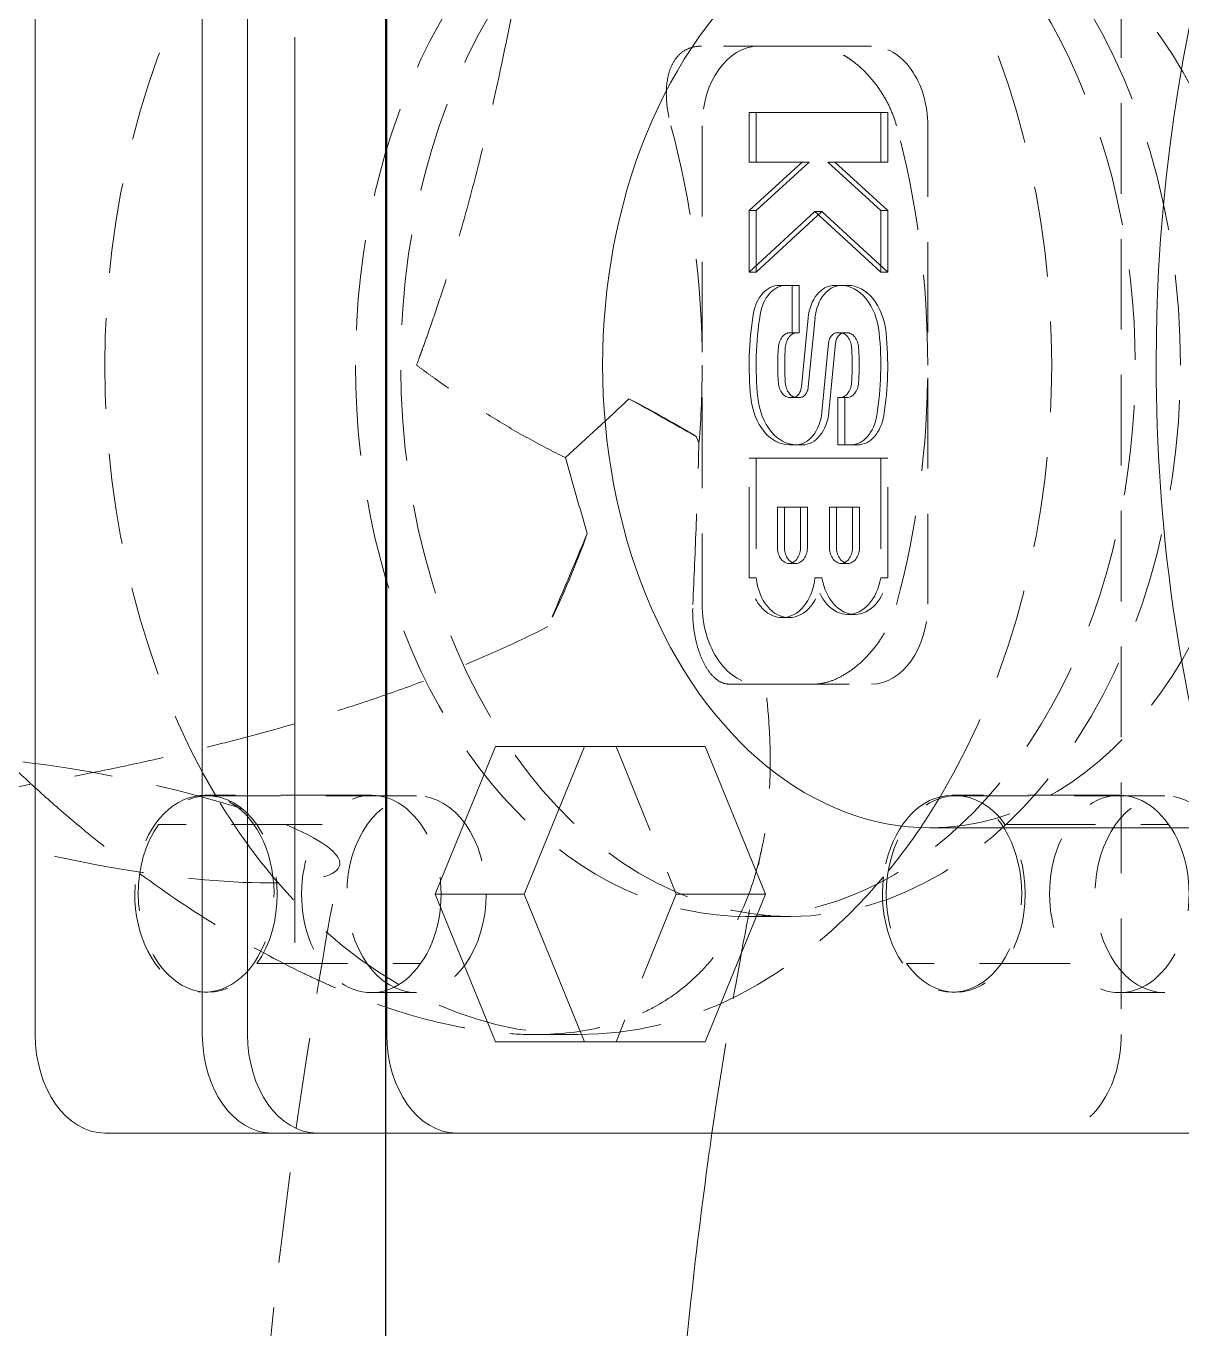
# Model space of a CAD drawing. Header units: millimetres. Extents: x -46397 to 283259, y -8690 to 23983.
# Drawn here: x -33758.2 to -33694.4, y 5251.6 to 5323.5 of the extents above; entities that cross this region are included whole.
import ezdxf

# ---------------------------------------------------------------- set-up
doc = ezdxf.new("R2010")
doc.units = ezdxf.units.MM
doc.linetypes.add('HIDDENX2', pattern=[0.75, 0.5, -0.25])
doc.layers.add('DUONGCHINH', color=7, linetype='Continuous', lineweight=25)

# ---------------------------------------------------------------- blocks, each defined once
blk = doc.blocks.new('A$C3d023de0')
at = {"color": 3, "linetype": 'HIDDENX2', "lineweight": 0, "ltscale": 100, "extrusion": (0, 1, 0)}
blk.add_line((600, 1954.614), (600, 454.614), dxfattribs=at)
at = {"layer": 'DUONGCHINH', "color": 2, "ltscale": 10, "extrusion": (0, 1, 0)}
blk.add_line((605, 1954.614), (605, 454.614), dxfattribs=at)

msp = doc.modelspace()

# ---------------------------------------------------------------- linework, layer by layer
at = {"color": 2, "linetype": 'Continuous', "lineweight": 0, "ltscale": 10, "extrusion": (0, 1, 0)}
for p, q in [((-33757.693, 5267.847, -1.499), (-33757.694, 5341.76, -1.499)), ((-33748.47, 5267.847, -1.499), (-33748.47, 5341.76, -1.499)), ((-33745.972, 5267.847, -1.499), (-33745.972, 5341.76, -1.499)), ((-33738.286, 5267.847, -1.499), (-33738.287, 5341.76, -1.499)), ((-33735.619, 5275.597, -1.499), (-33732.291, 5283.749, -1.499)), ((-33727.372, 5283.749, -1.499), (-33732.291, 5283.749, -1.499)), ((-33730.7, 5275.597, -1.499), (-33727.372, 5283.749, -1.499)), ((-33727.372, 5283.749, -1.499), (-33720.716, 5283.749, -1.499)), ((-33720.716, 5283.749, -1.499), (-33717.388, 5275.597, -1.499)), ((-33689.48, 5279.26, -1.499), (-33708.311, 5279.26, -1.499)), ((-33732.291, 5267.445, -1.499), (-33735.619, 5275.597, -1.499)), ((-33730.7, 5275.597, -1.499), (-33735.619, 5275.597, -1.499)), ((-33727.372, 5267.445, -1.499), (-33730.7, 5275.597, -1.499)), ((-33717.388, 5275.597, -1.499), (-33720.716, 5267.445, -1.499)), ((-33725.635, 5267.445, -1.499), (-33732.291, 5267.445, -1.499)), ((-33727.372, 5267.445, -1.499), (-33732.291, 5267.445, -1.499)), ((-33720.716, 5267.445, -1.499), (-33727.372, 5267.445, -1.499)), ((-33720.716, 5267.445, -1.499), (-33725.635, 5267.445, -1.499)), ((-33701.586, 5262.412, -1.499), (-33753.85, 5262.412, -1.499)), ((-33692.363, 5262.412, -1.499), (-33744.627, 5262.412, -1.499)), ((-33689.865, 5262.412, -1.499), (-33742.129, 5262.412, -1.499)), ((-33682.179, 5262.412, -1.499), (-33734.443, 5262.412, -1.499)), ((-33692.363, 5262.412, -1.499), (-33701.586, 5262.412, -1.499))]:
    msp.add_line(p, q, dxfattribs=at)
at = {"color": 1, "linetype": 'HIDDENX2', "lineweight": 0, "ltscale": 10, "extrusion": (0, 1, 0)}
for p, q in [((-33697.743, 5341.76, -1.499), (-33697.743, 5267.847, -1.499)), ((-33714.696, 5322.412, -1.499), (-33720.922, 5322.412, -1.499)), ((-33711.539, 5322.412, -1.499), (-33717.765, 5322.412, -1.499)), ((-33711.539, 5322.412, -1.499), (-33714.696, 5322.412, -1.499)), ((-33718.284, 5318.743, -1.499), (-33711.021, 5318.743, -1.499)), ((-33718.284, 5316.014, -1.499), (-33718.284, 5318.743, -1.499)), ((-33717.899, 5318.743, -1.499), (-33718.284, 5318.743, -1.499)), ((-33710.636, 5318.743, -1.499), (-33717.899, 5318.743, -1.499)), ((-33717.899, 5318.743, -1.499), (-33717.899, 5316.014, -1.499)), ((-33711.021, 5318.743, -1.499), (-33711.02, 5316.014, -1.499)), ((-33710.636, 5318.743, -1.499), (-33711.021, 5318.743, -1.499)), ((-33710.636, 5316.014, -1.499), (-33710.636, 5318.743, -1.499)), ((-33720.878, 5318.009, -1.499), (-33720.878, 5291.596, -1.499)), ((-33708.426, 5291.597, -1.499), (-33708.427, 5318.01, -1.499)), ((-33715.365, 5316.014, -1.499), (-33718.284, 5316.014, -1.499)), ((-33718.284, 5313.333, -1.499), (-33715.365, 5316.014, -1.499)), ((-33717.899, 5316.014, -1.499), (-33718.284, 5316.014, -1.499)), ((-33717.899, 5316.014, -1.499), (-33714.981, 5316.014, -1.499)), ((-33714.981, 5316.014, -1.499), (-33717.899, 5313.333, -1.499)), ((-33714.981, 5316.014, -1.499), (-33715.365, 5316.014, -1.499)), ((-33713.939, 5316.014, -1.499), (-33711.02, 5313.333, -1.499)), ((-33711.02, 5316.014, -1.499), (-33713.939, 5316.014, -1.499)), ((-33713.555, 5316.014, -1.499), (-33713.939, 5316.014, -1.499)), ((-33710.636, 5313.333, -1.499), (-33713.555, 5316.014, -1.499)), ((-33713.555, 5316.014, -1.499), (-33710.636, 5316.014, -1.499)), ((-33710.636, 5316.014, -1.499), (-33711.02, 5316.014, -1.499)), ((-33718.284, 5309.939, -1.499), (-33718.284, 5313.333, -1.499)), ((-33717.899, 5313.333, -1.499), (-33718.284, 5313.333, -1.499)), ((-33714.652, 5313.274, -1.499), (-33718.284, 5309.939, -1.499)), ((-33717.899, 5313.333, -1.499), (-33717.899, 5309.939, -1.499)), ((-33717.899, 5309.939, -1.499), (-33714.268, 5313.274, -1.499)), ((-33711.02, 5309.939, -1.499), (-33714.652, 5313.274, -1.499)), ((-33714.268, 5313.274, -1.499), (-33714.652, 5313.274, -1.499)), ((-33714.268, 5313.274, -1.499), (-33710.636, 5309.939, -1.499)), ((-33711.02, 5313.333, -1.499), (-33711.02, 5309.939, -1.499)), ((-33710.636, 5313.333, -1.499), (-33711.02, 5313.333, -1.499)), ((-33710.636, 5309.939, -1.499), (-33710.636, 5313.333, -1.499)), ((-33717.899, 5309.939, -1.499), (-33718.284, 5309.939, -1.499)), ((-33710.636, 5309.939, -1.499), (-33711.02, 5309.939, -1.499)), ((-33716.628, 5309.205, -1.499), (-33715.918, 5309.205, -1.499)), ((-33715.534, 5309.205, -1.499), (-33716.243, 5309.205, -1.499)), ((-33715.918, 5309.205, -1.499), (-33715.918, 5306.593, -1.499)), ((-33715.534, 5309.205, -1.499), (-33715.918, 5309.205, -1.499)), ((-33715.534, 5306.593, -1.499), (-33715.534, 5309.205, -1.499)), ((-33713.575, 5309.205, -1.499), (-33713.246, 5309.205, -1.499)), ((-33713.191, 5309.205, -1.499), (-33713.575, 5309.205, -1.499)), ((-33712.862, 5309.205, -1.499), (-33713.246, 5309.205, -1.499)), ((-33712.862, 5309.205, -1.499), (-33713.191, 5309.205, -1.499)), ((-33715.405, 5303.596, -1.499), (-33715.035, 5307.405, -1.499)), ((-33714.65, 5307.405, -1.499), (-33715.02, 5303.596, -1.499)), ((-33715.918, 5306.593, -1.499), (-33716.033, 5306.593, -1.499)), ((-33715.649, 5306.593, -1.499), (-33716.033, 5306.593, -1.499)), ((-33715.534, 5306.593, -1.499), (-33715.918, 5306.593, -1.499)), ((-33715.649, 5306.593, -1.499), (-33715.534, 5306.593, -1.499)), ((-33713.899, 5306.01, -1.499), (-33714.27, 5302.201, -1.499)), ((-33713.885, 5302.201, -1.499), (-33713.515, 5306.01, -1.499)), ((-33713.271, 5306.593, -1.499), (-33713.427, 5306.593, -1.499)), ((-33713.042, 5306.593, -1.499), (-33713.427, 5306.593, -1.499)), ((-33712.887, 5306.593, -1.499), (-33713.271, 5306.593, -1.499)), ((-33713.042, 5306.593, -1.499), (-33712.887, 5306.593, -1.499)), ((-33716.033, 5303.013, -1.499), (-33715.878, 5303.013, -1.499)), ((-33715.649, 5303.013, -1.499), (-33716.033, 5303.013, -1.499)), ((-33715.493, 5303.013, -1.499), (-33715.878, 5303.013, -1.499)), ((-33715.493, 5303.013, -1.499), (-33715.649, 5303.013, -1.499)), ((-33713.386, 5303.013, -1.499), (-33713.271, 5303.013, -1.499)), ((-33713.386, 5300.401, -1.499), (-33713.386, 5303.013, -1.499)), ((-33713.002, 5303.013, -1.499), (-33713.386, 5303.013, -1.499)), ((-33712.887, 5303.013, -1.499), (-33713.271, 5303.013, -1.499)), ((-33712.887, 5303.013, -1.499), (-33713.002, 5303.013, -1.499)), ((-33713.002, 5303.013, -1.499), (-33713.002, 5300.401, -1.499)), ((-33715.729, 5300.401, -1.499), (-33716.058, 5300.401, -1.499)), ((-33715.673, 5300.401, -1.499), (-33716.058, 5300.401, -1.499)), ((-33715.345, 5300.401, -1.499), (-33715.729, 5300.401, -1.499)), ((-33715.673, 5300.401, -1.499), (-33715.345, 5300.401, -1.499)), ((-33712.676, 5300.401, -1.499), (-33713.386, 5300.401, -1.499)), ((-33713.002, 5300.401, -1.499), (-33713.386, 5300.401, -1.499)), ((-33713.002, 5300.401, -1.499), (-33712.292, 5300.401, -1.499)), ((-33718.284, 5299.667, -1.499), (-33711.02, 5299.667, -1.499)), ((-33718.284, 5293.064, -1.499), (-33718.284, 5299.667, -1.499)), ((-33717.899, 5299.667, -1.499), (-33718.284, 5299.667, -1.499)), ((-33710.636, 5299.667, -1.499), (-33717.899, 5299.667, -1.499)), ((-33717.899, 5299.667, -1.499), (-33717.899, 5293.064, -1.499)), ((-33711.02, 5299.667, -1.499), (-33711.02, 5293.064, -1.499)), ((-33710.636, 5299.667, -1.499), (-33711.02, 5299.667, -1.499)), ((-33710.636, 5293.064, -1.499), (-33710.636, 5299.667, -1.499)), ((-33716.727, 5296.967, -1.499), (-33715.451, 5296.967, -1.499)), ((-33716.727, 5294.693, -1.499), (-33716.727, 5296.967, -1.499)), ((-33716.343, 5296.967, -1.499), (-33716.727, 5296.967, -1.499)), ((-33716.343, 5296.967, -1.499), (-33716.343, 5294.693, -1.499)), ((-33715.067, 5296.967, -1.499), (-33716.343, 5296.967, -1.499)), ((-33715.451, 5296.967, -1.499), (-33715.451, 5294.693, -1.499)), ((-33715.067, 5296.967, -1.499), (-33715.451, 5296.967, -1.499)), ((-33715.067, 5294.693, -1.499), (-33715.067, 5296.967, -1.499)), ((-33713.853, 5294.693, -1.499), (-33713.853, 5296.967, -1.499)), ((-33713.853, 5296.967, -1.499), (-33712.577, 5296.967, -1.499)), ((-33713.469, 5296.967, -1.499), (-33713.853, 5296.967, -1.499)), ((-33712.193, 5296.967, -1.499), (-33713.469, 5296.967, -1.499)), ((-33713.469, 5296.967, -1.499), (-33713.469, 5294.693, -1.499)), ((-33712.577, 5296.967, -1.499), (-33712.577, 5294.693, -1.499)), ((-33712.193, 5296.967, -1.499), (-33712.577, 5296.967, -1.499)), ((-33712.193, 5294.693, -1.499), (-33712.193, 5296.967, -1.499)), ((-33715.705, 5293.856, -1.499), (-33716.089, 5293.856, -1.499)), ((-33712.831, 5293.856, -1.499), (-33713.215, 5293.856, -1.499)), ((-33717.899, 5293.064, -1.499), (-33718.284, 5293.064, -1.499)), ((-33714.268, 5293.064, -1.499), (-33714.652, 5293.064, -1.499)), ((-33710.636, 5293.064, -1.499), (-33711.02, 5293.064, -1.499)), ((-33716.084, 5290.863, -1.499), (-33716.468, 5290.863, -1.499)), ((-33712.452, 5291.039, -1.499), (-33712.836, 5291.039, -1.499)), ((-33717.765, 5287.194, -1.499), (-33719.404, 5287.194, -1.499)), ((-33717.765, 5287.194, -1.499), (-33711.539, 5287.194, -1.499)), ((-33717.406, 5287.194, -1.499), (-33714.696, 5287.194, -1.499)), ((-33732.291, 5283.749, -1.499), (-33725.635, 5283.749, -1.499)), ((-33725.635, 5283.749, -1.499), (-33722.307, 5275.597, -1.499)), ((-33720.716, 5283.749, -1.499), (-33725.635, 5283.749, -1.499)), ((-33739.132, 5281.053, -1.499), (-33748.355, 5281.053, -1.499)), ((-33736.649, 5281.031, -1.499), (-33748.178, 5281.031, -1.499)), ((-33697.858, 5281.053, -1.499), (-33707.081, 5281.053, -1.499)), ((-33695.345, 5281.031, -1.499), (-33706.874, 5281.031, -1.499)), ((-33741.857, 5279.45, -1.499), (-33750.888, 5279.45, -1.499)), ((-33704.164, 5279.45, -1.499), (-33695.133, 5279.45, -1.499)), ((-33722.307, 5275.597, -1.499), (-33725.635, 5267.445, -1.499)), ((-33717.388, 5275.597, -1.499), (-33722.307, 5275.597, -1.499)), ((-33715.997, 5274.368, -1.499), (-33718.495, 5274.368, -1.499)), ((-33745.453, 5271.764, -1.499), (-33736.422, 5271.765, -1.499)), ((-33700.568, 5271.765, -1.499), (-33709.599, 5271.764, -1.499)), ((-33748.163, 5270.184, -1.499), (-33748.355, 5270.184, -1.499)), ((-33736.649, 5270.162, -1.499), (-33739.147, 5270.162, -1.499)), ((-33706.889, 5270.184, -1.499), (-33707.081, 5270.184, -1.499)), ((-33695.345, 5270.162, -1.499), (-33697.843, 5270.162, -1.499)), ((-33727.718, 5267.847, -1.499), (-33730.107, 5267.847, -1.499))]:
    msp.add_line(p, q, dxfattribs=at)
at = {"color": 2, "linetype": 'Continuous', "lineweight": 0, "ltscale": 10}
for major_axis, start_param, end_param in [((-0.001, 67.935), 0, 1.57079), ((0.001, -67.935), -1.570803, 0)]:
    msp.add_ellipse((-33647.784, 5304.804, -1.499), major_axis=major_axis, ratio=0.707107, start_param=start_param, end_param=end_param, dxfattribs=at)
at = {"color": 1, "linetype": 'HIDDENX2', "lineweight": 0, "ltscale": 10, "extrusion": (0, 0, -1)}
for centre, major_axis, ratio, start_param, end_param in [((-33718.495, 5304.803, -1.499), (0, 30.435), 0.707107, -1.570789783786883, 4.712395523392703), ((-33715.997, 5304.803, -1.499), (0, -30.435), 0.707107, -1.570789783786884, 4.712395523392702), ((-33708.311, 5304.803, -1.499), (0, 25.543), 0.707107, 0, 1.570803), ((-33727.718, 5304.803, -1.499), (0, 36.957), 0.707107, -2.271627, -0.869953), ((-33727.718, 5304.803, -1.499), (0, -36.957), 0.707107, -2.271627, -0.869953), ((-33747.01, 5304.803, -1.499), (0, -36.957), 0.707107, -1.936222, -1.57079), ((-33716.628, 5307.121, -1.499), (0, -2.084), 0.707107, 1.792557, 3.141586), ((-33713.575, 5307.121, -1.499), (0, -2.084), 0.707107, 1.707375, 3.141586), ((-33713.246, 5306.153, -1.499), (0, 3.052), 0.707107, -0.000007, 1.429286), ((-33709.357, 5304.803, -1.499), (0, -12.624), 0.707107, 1.429286, 1.792557), ((-33716.033, 5305.683, -1.499), (0, -0.91), 0.707107, 1.667709, 3.141586), ((-33713.427, 5305.918, -1.499), (0, -0.675), 0.707107, 1.707375, 3.141586), ((-33713.271, 5305.683, -1.499), (0, 0.91), 0.707107, -0.000007, 1.473871), ((-33719.947, 5304.803, -1.499), (0, 12.624), 0.707107, 1.429286, 1.792557), ((-33709.63, 5304.803, -1.499), (0, -10.008), 0.707107, 1.473871, 1.667709), ((-33719.675, 5304.803, -1.499), (0, 10.008), 0.707107, 1.473871, 1.667709), ((-33747.01, 5304.803, -1.499), (0, -36.957), 0.707107, -1.57079, -1.453999), ((-33708.311, 5304.803, -1.499), (0, -25.543), 0.707107, -1.57079, 0), ((-33716.033, 5303.923, -1.499), (0, -0.91), 0.707107, -0.000007, 1.473871), ((-33713.271, 5303.923, -1.499), (0, 0.91), 0.707107, 1.667709, 3.141586), ((-33716.058, 5303.453, -1.499), (0, -3.052), 0.707107, -0.000007, 1.429286), ((-33715.878, 5303.688, -1.499), (0, 0.675), 0.707107, 1.707375, 3.141586), ((-33754.447, 5304.803, -1.499), (72.733, -35.361), 0.147655, 5.057637, 5.114087), ((-33715.729, 5302.484, -1.499), (0, 2.084), 0.707107, 1.707375, 3.141586), ((-33712.676, 5302.485, -1.499), (0, 2.084), 0.707107, 1.792557, 3.141586), ((-33754.134, 5293.466, -1.499), (-23.373, -28.627), 0.612375, -2.098335, -1.937372), ((-33716.089, 5294.761, -1.499), (0, -0.905), 0.707107, -1.49489, 1.494877), ((-33713.215, 5294.761, -1.499), (0, -0.905), 0.707107, -1.49489, 1.494877), ((-33716.468, 5293.461, -1.499), (0, -2.599), 0.707107, -1.417259, 1.417246), ((-33712.836, 5293.68, -1.499), (0, -2.641), 0.707107, -1.335473, 1.33546), ((-33727.718, 5304.803, -1.499), (0, 36.957), 0.707107, -2.440749, -2.271627), ((-33727.718, 5304.803, -1.499), (0, -36.957), 0.707107, -0.869953, -0.700831), ((-33739.147, 5275.597, -1.499), (0, -5.435), 0.707107, -0.78822, 2.359029), ((-33697.843, 5275.597, -1.499), (0, -5.435), 0.707107, -2.359016, 0.788233), ((-33727.718, 5304.803, -1.499), (0, -36.957), 0.707107, -0.700831, 0.700844), ((-33701.586, 5267.847, -1.499), (0, -5.435), 0.707107, -1.57079, 0.000007)]:
    msp.add_ellipse(centre, major_axis=major_axis, ratio=ratio, start_param=start_param, end_param=end_param, dxfattribs=at)
at = {"color": 2, "linetype": 'Continuous', "lineweight": 0, "ltscale": 10, "extrusion": (0, 0, -1)}
for centre, major_axis, start_param, end_param in [((-33708.311, 5304.803, -1.499), (0, -25.543), 0, 3.141593), ((-33753.85, 5267.847, -1.499), (0, -5.435), 0.000007, 1.570803), ((-33744.627, 5267.847, -1.499), (0, -5.435), 0.000007, 1.570803), ((-33742.129, 5267.847, -1.499), (0, -5.435), 0.000007, 1.570803), ((-33734.443, 5267.847, -1.499), (0, -5.435), 0.000007, 1.570803)]:
    msp.add_ellipse(centre, major_axis=major_axis, ratio=0.707107, start_param=start_param, end_param=end_param, dxfattribs=at)
at = {"color": 1, "linetype": 'HIDDENX2', "lineweight": 0, "ltscale": 10}
for centre, major_axis, ratio, start_param, end_param in [((-33717.765, 5318.009, -1.499), (0, 4.402), 0.707107, 0.000007, 1.570803), ((-33711.539, 5318.01, -1.499), (0, 4.402), 0.707107, -1.57079, 0.000007), ((-33734.559, 5304.803, -1.499), (0, 36.957), 0.707107, -1.570803, -1.205371), ((-33716.243, 5307.121, -1.499), (0, 2.084), 0.707107, 0.000007, 1.349036), ((-33713.191, 5307.121, -1.499), (0, 2.084), 0.707107, 0.000007, 1.434218), ((-33712.862, 5306.153, -1.499), (0, 3.052), 0.707107, -1.429286, 0.000007), ((-33708.973, 5304.803, -1.499), (0, -12.624), 0.707107, -1.792557, -1.429286), ((-33715.649, 5305.683, -1.499), (0, 0.91), 0.707107, 0.000007, 1.473884), ((-33713.042, 5305.918, -1.499), (0, 0.675), 0.707107, 0.000007, 1.434218), ((-33712.887, 5305.683, -1.499), (0, 0.91), 0.707107, -1.473871, 0.000007), ((-33719.563, 5304.803, -1.499), (0, 12.624), 0.707107, -1.792557, -1.429286), ((-33709.245, 5304.803, -1.499), (0, -10.008), 0.707107, -1.667709, -1.473871), ((-33719.29, 5304.803, -1.499), (0, 10.008), 0.707107, -1.667709, -1.473871), ((-33734.559, 5304.803, -1.499), (0, 36.957), 0.707107, -1.936235, -1.570803), ((-33715.649, 5303.923, -1.499), (0, -0.91), 0.707107, -1.473871, 0.000007), ((-33712.887, 5303.923, -1.499), (0, -0.91), 0.707107, 0.000007, 1.473884), ((-33715.673, 5303.453, -1.499), (0, -3.052), 0.707107, -1.429286, 0.000007), ((-33715.493, 5303.688, -1.499), (0, -0.675), 0.707107, 0.000007, 1.434218), ((-33749.789, 5302.274, -1.499), (-35.666, 9.681), 0.2534, -2.428702, -2.271465), ((-33715.345, 5302.484, -1.499), (0, -2.084), 0.707107, 0.000007, 1.434218), ((-33712.292, 5302.485, -1.499), (0, -2.084), 0.707107, 0.000007, 1.349036), ((-33715.705, 5294.761, -1.499), (0, -0.905), 0.707107, -1.494877, 1.49489), ((-33712.831, 5294.761, -1.499), (0, -0.905), 0.707107, -1.494877, 1.49489), ((-33716.084, 5293.461, -1.499), (0, -2.599), 0.707107, -1.417246, 1.417259), ((-33712.452, 5293.68, -1.499), (0, -2.641), 0.707107, -1.33546, 1.335473), ((-33717.765, 5291.596, -1.499), (0, -4.402), 0.707107, -1.57079, 0.000007), ((-33711.539, 5291.596, -1.499), (0, -4.402), 0.707107, 0.000007, 1.570803), ((-33754.237, 5279.738, -1.499), (13.349, -2.529), 0.183008, -2.338865, 1.996343), ((-33748.178, 5275.597, -1.499), (0, 5.435), 0.707107, -2.353373, 0.782563), ((-33706.874, 5275.597, -1.499), (0, 5.435), 0.707107, -0.782576, 2.35336), ((-33748.355, 5275.618, -1.499), (0, 5.435), 0.707107, -0.17362, 4.885996), ((-33748.355, 5275.618, -1.499), (0, 5.435), 0.707107, -1.39719, -0.17362), ((-33739.132, 5275.618, -1.499), (0, 5.435), 0.707107, -2.359029, 0.78822), ((-33736.649, 5275.597, -1.499), (0, -5.435), 0.707107, 1.57079, 7.853975), ((-33707.081, 5275.618, -1.499), (0, -5.435), 0.707107, -1.744416, 3.315199), ((-33707.081, 5275.618, -1.499), (0, 5.435), 0.707107, 0.173607, 1.397176), ((-33697.858, 5275.618, -1.499), (0, 5.435), 0.707107, -0.788233, 2.359016), ((-33695.345, 5275.597, -1.499), (0, -5.435), 0.707107, 1.57079, 7.853975), ((-33748.163, 5275.618, -1.499), (0, -5.435), 0.707107, -2.353373, 0.782563), ((-33706.889, 5275.618, -1.499), (0, -5.435), 0.707107, -0.782576, 2.35336)]:
    msp.add_ellipse(centre, major_axis=major_axis, ratio=ratio, start_param=start_param, end_param=end_param, dxfattribs=at)
for points, knots in [([(-33736.646, 5304.803, -1.499), (-33736.587, 5304.959, -1.499), (-33736.528, 5305.119, -1.499), (-33736.412, 5305.436, -1.499), (-33736.239, 5305.909, -1.499), (-33736.072, 5306.38, -1.499), (-33735.743, 5307.318, -1.499), (-33735.533, 5307.938, -1.499), (-33734.928, 5309.784, -1.499), (-33734.557, 5310.996, -1.499), (-33733.873, 5313.377, -1.499), (-33733.559, 5314.546, -1.499), (-33733.123, 5316.267, -1.499), (-33732.984, 5316.835, -1.499), (-33732.716, 5317.959, -1.499), (-33732.588, 5318.515, -1.499), (-33731.973, 5321.241, -1.499), (-33731.57, 5323.265, -1.499), (-33730.99, 5326.044, -1.499), (-33730.801, 5326.928, -1.499), (-33730.397, 5328.599, -1.499), (-33730.183, 5329.389, -1.499), (-33729.934, 5330.111, -1.499)], [-0.00004058, -0.00004058, -0.00004058, -0.00004058, 0.00044782, 0.00044782, 0.00093621, 0.00191301, 0.00191301, 0.00386659, 0.00386659, 0.00777376, 0.00777376, 0.01168093, 0.01168093, 0.01363451, 0.01363451, 0.0155881, 0.0155881, 0.02340244, 0.02340244, 0.02730961, 0.02730961, 0.03121677, 0.03121677, 0.03121677, 0.03121677]), ([(-33720.922, 5322.412, -1.499), (-33721.138, 5322.412, -1.499), (-33721.337, 5322.38, -1.499), (-33721.705, 5322.258, -1.499), (-33721.875, 5322.166, -1.499), (-33722.17, 5321.931, -1.499), (-33722.298, 5321.789, -1.499), (-33722.516, 5321.454, -1.499), (-33722.604, 5321.268, -1.499), (-33722.741, 5320.858, -1.499), (-33722.79, 5320.633, -1.499), (-33722.851, 5320.161, -1.499), (-33722.862, 5319.913, -1.499), (-33722.849, 5319.394, -1.499), (-33722.823, 5319.122, -1.499), (-33722.739, 5318.573, -1.499), (-33722.68, 5318.294, -1.499), (-33722.603, 5318.009, -1.499)], [0, 0, 0, 0, 0.000829596, 0.000829596, 0.001659193, 0.001659193, 0.002488789, 0.002488789, 0.003318385, 0.003318385, 0.004147982, 0.004147982, 0.004977578, 0.004977578, 0.005807174, 0.005807174, 0.006636771, 0.006636771, 0.006636771, 0.006636771]), ([(-33710.152, 5318.01, -1.499), (-33710.229, 5318.294, -1.499), (-33710.327, 5318.574, -1.499), (-33710.561, 5319.121, -1.499), (-33710.698, 5319.391, -1.499), (-33711.009, 5319.913, -1.499), (-33711.179, 5320.161, -1.499), (-33711.549, 5320.632, -1.499), (-33711.75, 5320.856, -1.499), (-33712.173, 5321.268, -1.499), (-33712.392, 5321.454, -1.499), (-33712.733, 5321.701, -1.499), (-33712.848, 5321.779, -1.499), (-33713.082, 5321.923, -1.499), (-33713.202, 5321.989, -1.499), (-33713.555, 5322.166, -1.499), (-33713.789, 5322.256, -1.499), (-33714.251, 5322.379, -1.499), (-33714.48, 5322.412, -1.499), (-33714.696, 5322.412, -1.499)], [0, 0, 0, 0, 0.000829723, 0.000829723, 0.001659445, 0.001659445, 0.002489168, 0.002489168, 0.00331889, 0.00331889, 0.004148613, 0.004148613, 0.004563474, 0.004563474, 0.004978336, 0.004978336, 0.005808058, 0.005808058, 0.006637781, 0.006637781, 0.006637781, 0.006637781]), ([(-33728.431, 5299.702, -1.499), (-33729.128, 5300.036, -1.499), (-33729.823, 5300.397, -1.499), (-33731.2, 5301.162, -1.499), (-33731.885, 5301.567, -1.499), (-33733.249, 5302.42, -1.499), (-33733.928, 5302.869, -1.499), (-33734.947, 5303.571, -1.499), (-33735.456, 5303.93, -1.499), (-33735.966, 5304.301, -1.499), (-33736.306, 5304.55, -1.499), (-33736.477, 5304.677, -1.499), (-33736.646, 5304.803, -1.499)], [0.01747207, 0.01747207, 0.01747207, 0.01747207, 0.02043909, 0.02043909, 0.02340611, 0.02340611, 0.02637312, 0.02637312, 0.02785663, 0.02859839, 0.02859839, 0.02934014, 0.02934014, 0.02934014, 0.02934014]), ([(-33719.404, 5287.194, -1.499), (-33719.533, 5287.194, -1.499), (-33719.66, 5287.221, -1.499), (-33719.912, 5287.327, -1.499), (-33720.038, 5287.407, -1.499), (-33720.283, 5287.619, -1.499), (-33720.4, 5287.749, -1.499), (-33720.624, 5288.058, -1.499), (-33720.731, 5288.24, -1.499), (-33720.925, 5288.642, -1.499), (-33721.012, 5288.862, -1.499), (-33721.165, 5289.341, -1.499), (-33721.23, 5289.601, -1.499), (-33721.33, 5290.14, -1.499), (-33721.366, 5290.419, -1.499), (-33721.406, 5290.999, -1.499), (-33721.409, 5291.297, -1.499), (-33721.396, 5291.596, -1.499)], [0.000000209, 0.000000209, 0.000000209, 0.000000209, 0.000814674, 0.000814674, 0.001629139, 0.001629139, 0.002443604, 0.002443604, 0.00325807, 0.00325807, 0.004072535, 0.004072535, 0.004887, 0.004887, 0.005701465, 0.005701465, 0.00651593, 0.00651593, 0.00651593, 0.00651593]), ([(-33714.696, 5287.194, -1.499), (-33714.48, 5287.194, -1.499), (-33714.257, 5287.226, -1.499), (-33713.796, 5287.348, -1.499), (-33713.556, 5287.44, -1.499), (-33713.086, 5287.675, -1.499), (-33712.853, 5287.817, -1.499), (-33712.393, 5288.152, -1.499), (-33712.172, 5288.338, -1.499), (-33711.752, 5288.748, -1.499), (-33711.55, 5288.973, -1.499), (-33711.179, 5289.445, -1.499), (-33711.009, 5289.693, -1.499), (-33710.7, 5290.212, -1.499), (-33710.561, 5290.484, -1.499), (-33710.327, 5291.033, -1.499), (-33710.229, 5291.312, -1.499), (-33710.152, 5291.597, -1.499)], [0, 0, 0, 0, 0.000829596, 0.000829596, 0.001659193, 0.001659193, 0.002488789, 0.002488789, 0.003318385, 0.003318385, 0.004147982, 0.004147982, 0.004977578, 0.004977578, 0.005807174, 0.005807174, 0.006636771, 0.006636771, 0.006636771, 0.006636771]), ([(-33729.391, 5290.364, -1.499), (-33731.073, 5289.506, -1.499), (-33732.852, 5288.705, -1.499), (-33735.679, 5287.572, -1.499), (-33736.648, 5287.206, -1.499), (-33738.641, 5286.494, -1.499), (-33739.668, 5286.147, -1.499), (-33742.826, 5285.141, -1.499), (-33744.992, 5284.527, -1.499), (-33748.333, 5283.676, -1.499), (-33749.462, 5283.404, -1.499), (-33751.18, 5283.012, -1.499), (-33751.757, 5282.885, -1.499), (-33752.918, 5282.635, -1.499), (-33753.505, 5282.512, -1.499), (-33756.431, 5281.918, -1.499), (-33758.762, 5281.5, -1.499), (-33762.24, 5280.948, -1.499), (-33763.396, 5280.777, -1.499), (-33765.125, 5280.539, -1.499), (-33765.7, 5280.463, -1.499), (-33766.849, 5280.316, -1.499), (-33767.424, 5280.246, -1.499), (-33770.257, 5279.915, -1.499), (-33772.42, 5279.71, -1.499), (-33775.511, 5279.484, -1.499), (-33776.515, 5279.423, -1.499), (-33777.981, 5279.352, -1.499), (-33778.463, 5279.332, -1.499), (-33779.402, 5279.299, -1.499), (-33779.86, 5279.287, -1.499), (-33780.307, 5279.278, -1.499)], [0.00422724, 0.00422724, 0.00422724, 0.00422724, 0.01073334, 0.01073334, 0.01398638, 0.01398638, 0.01723943, 0.01723943, 0.02374553, 0.02374553, 0.02699858, 0.02699858, 0.0286251, 0.0286251, 0.03025163, 0.03025163, 0.03675772, 0.03675772, 0.04001077, 0.04001077, 0.0416373, 0.0416373, 0.04326382, 0.04326382, 0.04976992, 0.04976992, 0.05302297, 0.05302297, 0.05464949, 0.05464949, 0.05627601, 0.05627601, 0.05627601, 0.05627601]), ([(-33757.693, 5281.473, -1.499), (-33757.066, 5280.901, -1.499), (-33756.429, 5280.34, -1.499), (-33755.109, 5279.217, -1.499), (-33754.424, 5278.656, -1.499), (-33753.032, 5277.558, -1.499), (-33752.321, 5277.019, -1.499), (-33750.179, 5275.461, -1.499), (-33748.736, 5274.499, -1.499), (-33745.819, 5272.732, -1.499), (-33744.345, 5271.928, -1.499), (-33742.482, 5271.035, -1.499), (-33742.108, 5270.862, -1.499), (-33741.365, 5270.531, -1.499), (-33740.995, 5270.372, -1.499), (-33739.891, 5269.916, -1.499), (-33739.161, 5269.64, -1.499), (-33736.995, 5268.898, -1.499), (-33735.579, 5268.515, -1.499), (-33733.848, 5268.187, -1.499), (-33733.504, 5268.129, -1.499), (-33732.82, 5268.029, -1.499), (-33732.478, 5267.986, -1.499), (-33731.47, 5267.884, -1.499), (-33730.818, 5267.849, -1.499), (-33728.922, 5267.841, -1.499), (-33727.737, 5267.964, -1.499), (-33726.354, 5268.278, -1.499), (-33726.082, 5268.348, -1.499), (-33725.548, 5268.506, -1.499), (-33725.286, 5268.593, -1.499), (-33724.52, 5268.875, -1.499), (-33724.037, 5269.093, -1.499), (-33722.664, 5269.83, -1.499), (-33721.852, 5270.432, -1.499), (-33720.775, 5271.491, -1.499), (-33720.439, 5271.872, -1.499), (-33719.823, 5272.672, -1.499), (-33719.541, 5273.094, -1.499), (-33718.77, 5274.417, -1.499), (-33718.353, 5275.379, -1.499), (-33717.864, 5276.932, -1.499), (-33717.723, 5277.47, -1.499), (-33717.487, 5278.57, -1.499), (-33717.392, 5279.132, -1.499), (-33717.171, 5280.859, -1.499), (-33717.108, 5282.061, -1.499), (-33717.132, 5283.935, -1.499), (-33717.16, 5284.572, -1.499), (-33717.254, 5285.87, -1.499), (-33717.321, 5286.529, -1.499), (-33717.406, 5287.194, -1.499)], [0.02759323, 0.02759323, 0.02759323, 0.02759323, 0.02993773, 0.02993773, 0.03237762, 0.03237762, 0.03481751, 0.03481751, 0.0396973, 0.0396973, 0.04457708, 0.04457708, 0.04579703, 0.04579703, 0.04701697, 0.04701697, 0.04945686, 0.04945686, 0.05433665, 0.05433665, 0.05555659, 0.05555659, 0.05677654, 0.05677654, 0.05921643, 0.05921643, 0.06409621, 0.06409621, 0.06531616, 0.06531616, 0.06653611, 0.06653611, 0.068976, 0.068976, 0.07385578, 0.07385578, 0.07629567, 0.07629567, 0.07873557, 0.07873557, 0.08361535, 0.08361535, 0.08605524, 0.08605524, 0.08849513, 0.08849513, 0.09337492, 0.09337492, 0.09581481, 0.09581481, 0.0982547, 0.0982547, 0.0982547, 0.0982547]), ([(-33720.338, 5262.412, -1.499), (-33719.985, 5264.868, -1.499), (-33719.598, 5267.312, -1.499), (-33718.69, 5272.559, -1.499), (-33718.157, 5275.358, -1.499), (-33717.581, 5278.135, -1.499)], [1.77131619, 1.77131619, 1.77131619, 1.77131619, 1.81078913, 1.81078913, 1.85657183, 1.85657183, 1.85657183, 1.85657183]), ([(-33746.412, 5217.846, -1.499), (-33746.412, 5221.852, -1.499), (-33746.338, 5225.858, -1.499), (-33746.041, 5233.858, -1.499), (-33745.819, 5237.853, -1.499), (-33745.227, 5245.818, -1.499), (-33744.857, 5249.789, -1.499), (-33743.972, 5257.696, -1.499), (-33743.456, 5261.632, -1.499), (-33742.28, 5269.458, -1.499), (-33741.619, 5273.348, -1.499), (-33740.888, 5277.209, -1.499)], [1.5707898, 1.5707898, 1.5707898, 1.5707898, 1.6231497, 1.6231497, 1.6755095, 1.6755095, 1.7278694, 1.7278694, 1.7802293, 1.7802293, 1.8325892, 1.8325892, 1.8325892, 1.8325892])]:
    msp.add_open_spline(points, degree=3, knots=knots, dxfattribs=at)
for points in [[(-33724.919, 5302.941, -1.499), (-33726.063, 5301.866, -1.499), (-33727.233, 5300.786, -1.499), (-33728.431, 5299.702, -1.499)], [(-33721.056, 5300.497, -1.499), (-33721.105, 5300.618, -1.499), (-33721.154, 5300.74, -1.499), (-33721.204, 5300.862, -1.499)], [(-33721.396, 5291.596, -1.499), (-33721.328, 5293.08, -1.499), (-33721.202, 5296.047, -1.499), (-33721.1, 5299.013, -1.499), (-33721.056, 5300.497, -1.499)], [(-33728.431, 5299.702, -1.499), (-33728.038, 5298.297, -1.499), (-33727.631, 5296.895, -1.499), (-33727.221, 5295.509, -1.499)], [(-33727.221, 5295.509, -1.499), (-33727.938, 5293.794, -1.499), (-33728.661, 5292.079, -1.499), (-33729.391, 5290.364, -1.499)], [(-33717.406, 5287.194, -1.499), (-33717.681, 5287.194, -1.499), (-33718.29, 5287.194, -1.499), (-33719.013, 5287.194, -1.499), (-33719.404, 5287.194, -1.499)]]:
    msp.add_open_spline(points, degree=3, dxfattribs=at)
at = {"color": 2, "linetype": 'Continuous', "lineweight": 0, "ltscale": 10}
for points, knots in [([(-33763.356, 5287.194, -1.499), (-33762.176, 5285.874, -1.499), (-33760.955, 5284.596, -1.499), (-33759.038, 5282.72, -1.499), (-33758.371, 5282.09, -1.499), (-33757.693, 5281.473, -1.499)], [0.020178161, 0.020178161, 0.020178161, 0.020178161, 0.025057945, 0.025057945, 0.027593233, 0.027593233, 0.027593233, 0.027593233]), ([(-33722.824, 5235.238, -1.499), (-33722.706, 5238.151, -1.499), (-33722.542, 5241.059, -1.499), (-33722.12, 5246.86, -1.499), (-33721.861, 5249.752, -1.499), (-33721.252, 5255.512, -1.499), (-33720.901, 5258.38, -1.499), (-33720.45, 5261.626, -1.499), (-33720.394, 5262.019, -1.499), (-33720.338, 5262.412, -1.499)], [1.6276595, 1.6276595, 1.6276595, 1.6276595, 1.673441, 1.673441, 1.7192237, 1.7192237, 1.7650064, 1.7650064, 1.7713162, 1.7713162, 1.7713162, 1.7713162])]:
    msp.add_open_spline(points, degree=3, knots=knots, dxfattribs=at)

# ---------------------------------------------------------------- block references
msp.add_blockref('A$C3d023de0', (-34343.362, 3818.289, -1.499))

doc.saveas('drawing.dxf')
